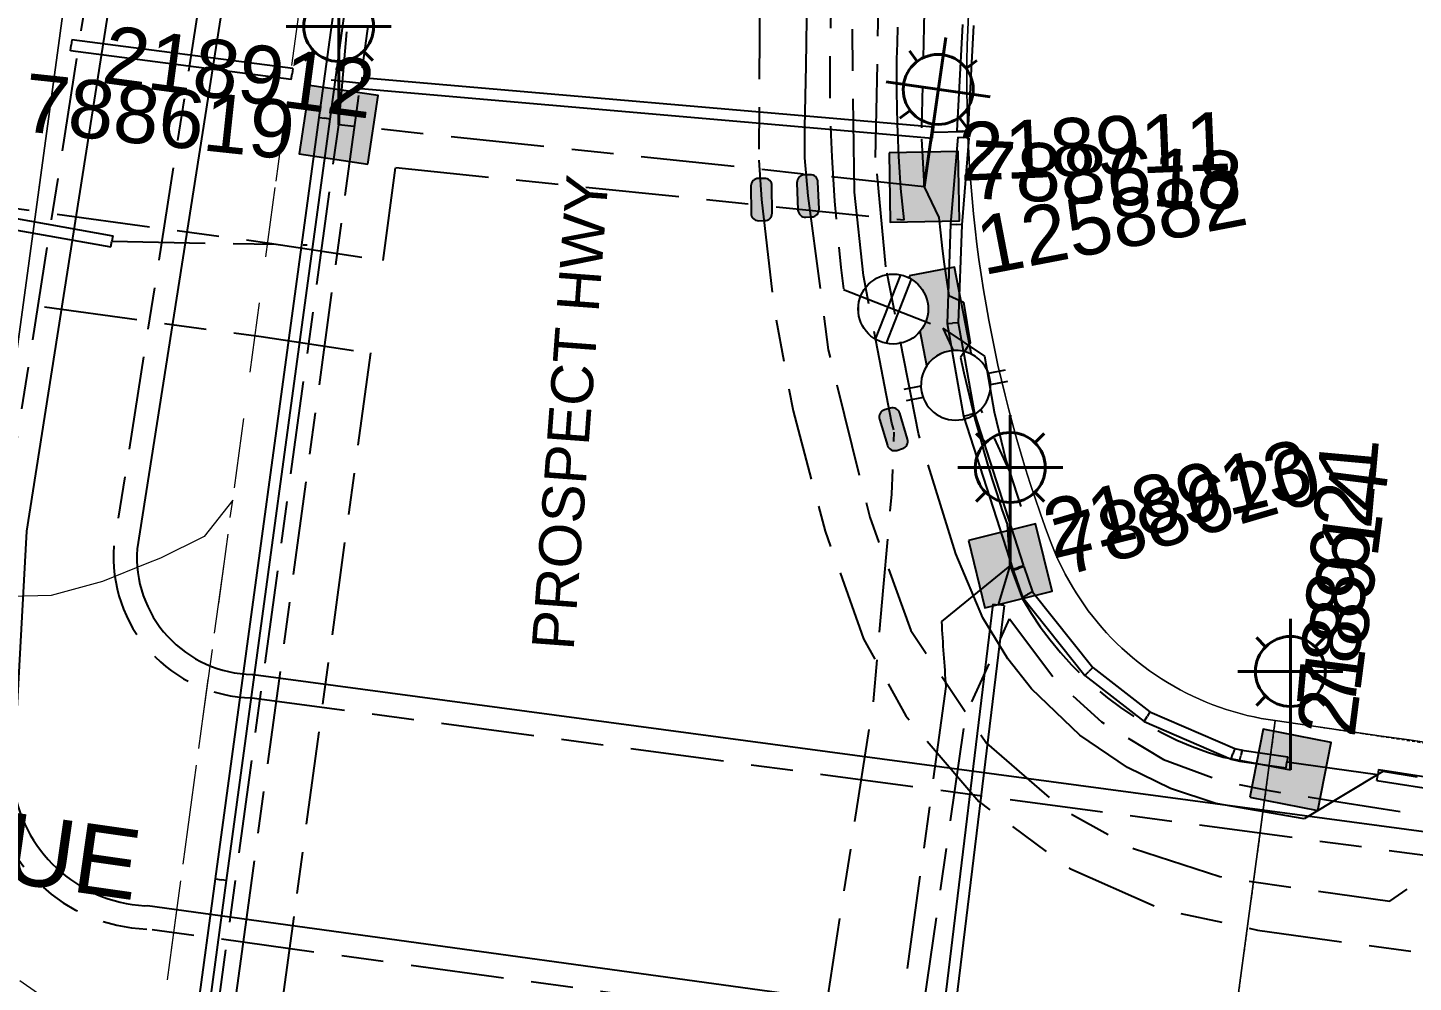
# Model space of a CAD drawing. Header units: metres. Extents: x 302931 to 308644, y 6253878 to 6257414.
# Drawn here: x 307339 to 307398.4, y 6255634.5 to 6255675.4 of the extents above; entities that cross this region are included whole.
import ezdxf
from ezdxf.enums import TextEntityAlignment as Align

# ---------------------------------------------------------------- set-up
doc = ezdxf.new("R2010")
doc.units = ezdxf.units.M
for name, pattern in [('Cable Exist UG', [8.2, 4, -1.2, 1.8, -1.2]), ('Dash', [5, 3, -2]), ('HIDDEN', [0.375, 0.25, -0.125]), ('HIDDEN2', [0.1875, 0.125, -0.0625])]:
    doc.linetypes.add(name, pattern=pattern)
doc.layers.get('0').update_dxf_attribs({"color": 6})
for name, color, linetype in [('_User EARTHING', 7, 'Continuous'), ('Duct_SP_EXT', 7, 'Continuous'), ('Equip_HV_EXT', 7, 'Continuous'), ('Equip_LV_EXT', 7, 'Continuous'), ('Equip_SP_SL_EXT', 7, 'Continuous'), ('Mains_HV_EXT', 7, 'Continuous'), ('Mains_HV_MOD', 3, 'Continuous'), ('Mains_LV_EXT', 7, 'Continuous'), ('Mains_SL_EXT', 7, 'Continuous'), ('Mains_TR_EXT', 7, 'Continuous'), ('Services_SP_EXT', 7, 'Continuous'), ('SupportsUG_SP_LV_EXT', 7, 'Continuous'), ('SupportsUG_SP_LV_SL_EXT', 7, 'Continuous'), ('Trench_SP_EXT', 7, 'Continuous')]:
    doc.layers.add(name, color=color, linetype=linetype)
for name, color, linetype, lineweight in [('Cadastre Developer_SP_EXT', 9, 'Continuous', 5), ('Cadastre Land Parcels_SP_EXT', 9, 'Continuous', 5), ('Cadastre Other Property_SP_EXT', 9, 'HIDDEN', 5), ('Cadastre Road Names_SP_HV_LV_SL_EXT', 9, 'Continuous', 5), ('Cadastre Roads_SP_EXT', 9, 'Continuous', 5)]:
    doc.layers.add(name, color=color, linetype=linetype, lineweight=lineweight)
doc.styles.add('COLUMN_LABEL', font='arial.ttf')
doc.styles.add('iecARIAL', font='arial.ttf', dxfattribs={"height": 2})
doc.styles.add('POLE_LABEL', font='arial.ttf')
doc.styles.get("Standard").update_dxf_attribs({"font": 'arial.ttf'})
doc.linetypes.add('Cable P UG', pattern='A,6,-0.5,["P",Standard,S=1.7,R=0,X=0.5,Y=-1],-2.9', length=9.4)
picture_1 = doc.add_image_def('image2.jpg', size_in_pixel=(1377, 1183))

# ---------------------------------------------------------------- blocks, each defined once
blk = doc.blocks.new('COLUMN_EXT')
blk.add_hatch(color=256).paths.add_polyline_path([(-1.485, 1.485), (-1.485, -1.485), (1.485, -1.485), (1.485, 1.485)])
blk.add_lwpolyline([(-1.485, -1.485), (1.485, -1.485), (1.485, 1.485), (-1.485, 1.485)], close=True)
for tag, height, style, flags, p in [('ASSET_NUM', 2.5, 'COLUMN_LABEL', 8, (2, 2)), ('STRUCTURE_PLANT_NUMBER', 0.2, 'POLE_LABEL', 9, (1.813, 0.031)), ('STREET_CODE', 0.2, 'COLUMN_LABEL', 9, (1.813, -0.2))]:
    blk.add_attdef(tag, text='', height=height, dxfattribs=dict(style=style, flags=flags)).set_placement(p, align=Align.MIDDLE_LEFT)
at = {"flags": 9}
for tag, p in [('OWNED_BY', (1.813, -0.6)), ('COLUMN_TYPE', (1.813, -0.4)), ('STATE', (1.813, -0.8)), ('USAGE', (1.813, -1)), ('LEGEND', (1.813, -1.2)), ('STREETNAME', (1.813, -1.6)), ('SUBURB', (1.813, -1.8)), ('LOCATION', (1.813, -1.4)), ('NOTES', (1.813, -2))]:
    blk.add_attdef(tag, text='', height=0.2, dxfattribs=at).set_placement(p, align=Align.MIDDLE_LEFT)
at = {"flags": 1}
blk.add_attdef('Z', (1.813, -2.351), '', height=0.2, dxfattribs=at)
blk = doc.blocks.new('PILLAR_EXT')
blk.add_hatch(color=256).paths.add_polyline_path([(-2.475, 0.99), (-2.475, -0.99), (2.475, -0.99), (2.475, 0.99)])
blk.add_lwpolyline([(-2.475, -0.99), (2.475, -0.99), (2.475, 0.99), (-2.475, 0.99)], close=True)
at = {"style": 'iecARIAL', "flags": 8}
blk.add_attdef('ASSET_NUM', (1.5, 3.5), '', height=2.5, dxfattribs=at)
for tag, p, flags in [('OWNED_BY', (0, -0.2), 9), ('STATE', (0, -0.4), 9), ('SUPPORT_TYPE', (0, -0.6), 9), ('USAGE', (0, -0.8), 9), ('LEGEND', (0, -1), 9), ('LOCATION', (0, -1.2), 9), ('STREETNAME', (0, -1.8), 9), ('NOTES', (0, -1.4), 9), ('PARENT', (0, -1.6), 9), ('SUBURB', (0, -2), 1)]:
    blk.add_attdef(tag, p, '', height=0.2, dxfattribs=dict(flags=flags))
blk = doc.blocks.new('SL_LANTERN_EXT')
at = {"lineweight": 40}
for p, q in [((0, 1.968), (0, 6.468)), ((-1.459, 5.676), (-1.061, 5.278)), ((1.458, 5.676), (1.06, 5.278)), ((-2.25, 4.218), (2.25, 4.218)), ((-1.459, 2.759), (-1.061, 3.157)), ((1.458, 2.759), (1.06, 3.157)), ((0, 0), (0, 2.721))]:
    blk.add_line(p, q, dxfattribs=at)
blk.add_circle((0, 4.218), 1.5, dxfattribs=at)
at = {"style": 'iecARIAL', "flags": 8}
blk.add_attdef('ASSET_NUM', (1.5, 1.5), '', height=2.5, dxfattribs=at)
for tag, p, height, flags in [('CONSTRUCTED_VOLTAGE', (0.981, -0.653), 0.2, 9), ('CONTROL_TYPE', (0.981, -0.853), 0.2, 9), ('LANTERN_PURPOSE', (0.981, -1.053), 0.2, 9), ('LANTERN_TYPE', (0.981, -1.253), 0.2, 9), ('LNUMBER', (2.181, -3.253), 2.5, 8), ('OPERATING_VOLTAGE', (0.981, -1.653), 0.2, 9), ('ORIENTATION', (0.981, -1.853), 0.2, 9), ('NO_PHASES', (0.981, -1.453), 0.2, 9), ('OWNED_BY', (0.981, -2.053), 0.2, 9), ('STATE', (0.981, -2.253), 0.2, 9), ('USAGE', (0.981, -2.453), 0.2, 9), ('CEXIST', (0.981, -2.653), 0.2, 9), ('CNEW', (0.981, -2.853), 0.2, 9), ('CNUMBER', (0.981, -3.053), 0.2, 9), ('CREMOVE', (0.981, -3.253), 0.2, 9), ('CREPLACE', (0.981, -3.453), 0.2, 9), ('LKINGHEIGHT', (0.981, -3.653), 0.2, 9), ('LBRACKET', (0.981, -3.853), 0.2, 9), ('LBRACKETVOCAB', (0.981, -4.053), 0.2, 9), ('LCATEGORY', (0.981, -4.253), 0.2, 9), ('LCHARGE1', (0.981, -4.453), 0.2, 9), ('LCHARGE1PERCENT', (0.981, -4.653), 0.2, 9), ('LCHARGE2', (0.981, -4.853), 0.2, 9), ('LCHARGE2PERCENT', (0.981, -5.053), 0.2, 9), ('LCHARGE3', (0.981, -5.253), 0.2, 9), ('LCHARGE3PERCENT', (0.981, -5.453), 0.2, 9), ('LEXIST', (0.981, -5.653), 0.2, 9), ('LLAMP', (0.981, -5.853), 0.2, 9), ('LLAMPVOCAB', (0.981, -6.053), 0.2, 9), ('LMAST', (0.981, -6.253), 0.2, 9), ('LMASTVOCAB', (0.981, -6.453), 0.2, 9), ('LNEW', (0.981, -6.653), 0.2, 9), ('LANTNUMBER', (0.981, -6.853), 0.2, 9), ('LOUTREACH', (0.981, -7.253), 0.2, 9), ('LOUTREACHVOCAB', (0.981, -7.453), 0.2, 9), ('LRATECODE', (0.981, -7.653), 0.2, 9), ('LREMOVE', (0.981, -7.853), 0.2, 9), ('LREPLACE', (0.981, -8.053), 0.2, 9), ('LTYPE', (0.981, -8.253), 0.2, 9), ('LTYPEVOCAB', (0.981, -8.453), 0.2, 9), ('LEGEND', (0.981, -8.653), 0.2, 9), ('LOCATION', (0.981, -8.853), 0.2, 9), ('NOTES', (0.981, -9.053), 0.2, 9), ('STREETNAME', (0.981, -9.253), 0.2, 9), ('SUBURB', (0.981, -9.453), 0.2, 1)]:
    blk.add_attdef(tag, p, '', height=height, dxfattribs=dict(flags=flags))
blk = doc.blocks.new('HV_STJ_EXT')
h = blk.add_hatch(color=256)
edge = h.paths.add_edge_path()
edge.add_ellipse((-0.586, 0.131), major_axis=(0.226, 0.226), ratio=1, start_angle=44.99996, end_angle=135)
edge.add_line((-0.906, 0.131), (-0.906, -0.131))
edge.add_ellipse((-0.586, -0.131), major_axis=(0.226, 0.226), ratio=1, start_angle=134.99996, end_angle=225)
edge.add_line((-0.586, -0.451), (0.586, -0.451))
edge.add_ellipse((0.586, -0.131), major_axis=(-0.226, 0.226), ratio=1, start_angle=134.99996, end_angle=225)
edge.add_line((0.906, -0.131), (0.906, 0.131))
edge.add_ellipse((0.586, 0.131), major_axis=(-0.226, 0.226), ratio=1, start_angle=224.99996, end_angle=315)
edge.add_line((0.586, 0.451), (-0.586, 0.451))
blk.add_lwpolyline([(-0.906, 0.131), (-0.906, -0.131, 0.414214), (-0.586, -0.451), (0.586, -0.451, 0.414214), (0.906, -0.131), (0.906, 0.131, 0.414214), (0.586, 0.451), (-0.586, 0.451, 0.414214)], format="xyb", close=True)
for tag, flags, p in [('ORIENTATION', 9, (1.5, 0)), ('USAGE', 9, (1.5, -0.2)), ('LEGEND', 9, (1.5, -0.4)), ('NOTES', 9, (1.5, -0.6)), ('Z', 1, (1.5, -0.8))]:
    blk.add_attdef(tag, text='', height=0.2, dxfattribs=dict(flags=flags)).set_placement(p, align=Align.MIDDLE_LEFT)
blk = doc.blocks.new('LV_UG_LINKS_CLOSED_EXT')
blk.add_wipeout([(-1.056, 1.057), (-1.18, 0.916), (-1.286, 0.761), (-1.371, 0.594), (-1.435, 0.417), (-1.476, 0.234), (-1.493, 0.047), (-1.487, -0.14), (-1.458, -0.326), (-1.406, -0.506), (-1.331, -0.678), (-1.236, -0.839), (-1.121, -0.988), (-0.988, -1.12), (-0.84, -1.235), (-0.679, -1.331), (-0.506, -1.406), (-0.326, -1.458), (-0.141, -1.487), (0.047, -1.493), (0.233, -1.476), (0.416, -1.435), (0.593, -1.371), (0.76, -1.286), (0.915, -1.181), (1.056, -1.057), (1.18, -0.916), (1.286, -0.761), (1.371, -0.594), (1.435, -0.417), (1.476, -0.234), (1.493, -0.047), (1.487, 0.14), (1.458, 0.326), (1.406, 0.506), (1.331, 0.678), (1.236, 0.839), (1.121, 0.988), (0.988, 1.12), (0.84, 1.235), (0.679, 1.331), (0.506, 1.406), (0.326, 1.458), (0.141, 1.487), (-0.047, 1.493), (-0.233, 1.476), (-0.416, 1.435), (-0.593, 1.371), (-0.76, 1.286), (-0.915, 1.181)])
for p, q in [((-0.25, -1.479), (-0.25, 1.479)), ((0.25, -1.479), (0.25, 1.479))]:
    blk.add_line(p, q)
blk.add_circle((0, 0), 1.5)
at = {"flags": 9}
for tag, p in [('ACTUAL_STATUS', (0, 0)), ('OPERATING_VOLTAGE', (0, -0.6)), ('CONSTRUCTED_VOLTAGE', (0, -0.2)), ('NO_PHASES', (0, -0.4)), ('ORIENTATION', (0, -0.8)), ('STATE', (0, -1)), ('SWITCH_TYPE', (0, -1.2)), ('USAGE', (0, -1.4)), ('NOTES', (0, -1.6))]:
    blk.add_attdef(tag, text='', height=0.2, dxfattribs=at).set_placement(p, align=Align.MIDDLE_LEFT)
at = {"flags": 1}
blk.add_attdef('Z', (0, 0), '', height=0.2, dxfattribs=at)
blk = doc.blocks.new('LV_UG_LINKS_OPEN_EXT')
for p, q in [((-0.249, 1.473), (-0.249, 2.22)), ((0.249, 1.473), (0.249, 2.22)), ((-0.249, -1.473), (-0.249, -2.22)), ((0.249, -1.473), (0.249, -2.22))]:
    blk.add_line(p, q)
at = {"flags": 9}
for tag, p in [('ACTUAL_STATUS', (0, 0)), ('OPERATING_VOLTAGE', (0, -0.6)), ('CONSTRUCTED_VOLTAGE', (0, -0.2)), ('NO_PHASES', (0, -0.4)), ('ORIENTATION', (0, -0.8)), ('STATE', (0, -1)), ('SWITCH_TYPE', (0, -1.2)), ('USAGE', (0, -1.4)), ('NOTES', (0, -1.6))]:
    blk.add_attdef(tag, text='', height=0.2, dxfattribs=at).set_placement(p, align=Align.MIDDLE_LEFT)
at = {"flags": 1}
blk.add_attdef('Z', (0, 0), '', height=0.2, dxfattribs=at)
blk.add_wipeout([(-0.249, 1.473), (-0.432, 1.43), (-0.608, 1.365), (-0.774, 1.278), (-0.928, 1.171), (-1.067, 1.045), (-1.19, 0.903), (-1.294, 0.747), (-1.377, 0.579), (-1.439, 0.402), (-1.478, 0.218), (-1.494, 0.031), (-1.486, -0.156), (-1.455, -0.341), (-1.4, -0.521), (-1.324, -0.692), (-1.227, -0.853), (-1.11, -1), (-0.976, -1.131), (-0.827, -1.244), (-0.664, -1.338), (-0.491, -1.411), (-0.311, -1.461), (-0.125, -1.489), (0.062, -1.493), (0.249, -1.473), (0.432, -1.43), (0.608, -1.365), (0.774, -1.278), (0.928, -1.171), (1.067, -1.045), (1.19, -0.903), (1.294, -0.747), (1.377, -0.579), (1.439, -0.402), (1.478, -0.218), (1.494, -0.031), (1.486, 0.156), (1.455, 0.341), (1.4, 0.521), (1.324, 0.692), (1.227, 0.853), (1.11, 1), (0.976, 1.131), (0.827, 1.244), (0.664, 1.338), (0.491, 1.411), (0.311, 1.461), (0.125, 1.489), (-0.062, 1.493)])
blk.add_lwpolyline([(0, -1.494, 1), (0, 1.494, 1)], format="xyb", close=True)

msp = doc.modelspace()

# ---------------------------------------------------------------- linework, layer by layer
at = {"layer": '_User EARTHING', "linetype": 'Cable P UG'}
for points in [[(307351.284, 6255701.744), (307343.645, 6255653.095), (307343.645, 6255653.095, 0.430853), (307348.582, 6255647.706), (307348.582, 6255647.706), (307348.642, 6255647.705), (307460.406, 6255632.7), (307460.406, 6255632.7), (307826.36, 6255582.483), (307826.36, 6255582.483, 0.423844), (307827.039, 6255583.016), (307827.039, 6255583.016), (307827.817, 6255590.486)], [(307344.901, 6255692.08), (307338.898, 6255653.852), (307338.316, 6255643.079), (307338.316, 6255643.079, 0.362494), (307343.979, 6255637.781), (307343.979, 6255637.781), (307344.088, 6255637.79), (307871.273, 6255565.379), (307871.273, 6255565.379, 0.351347), (307876.48, 6255568.645), (307876.48, 6255568.645), (307878.355, 6255580.935)]]:
    msp.add_lwpolyline(points, format="xyb", dxfattribs=at)
at = {"layer": 'Cadastre Developer_SP_EXT', "linetype": 'Dash'}
msp.add_lwpolyline([(307277.244, 6255322.901), (307288.903, 6255321.35), (307288.903, 6255321.35), (307292.493, 6255321.514), (307296.591, 6255322.893), (307300.067, 6255325.458), (307302.573, 6255329.556), (307304.404, 6255335.835), (307328.266, 6255512.028), (307349.606, 6255668.857), (307374.374, 6255850.855), (307384.862, 6255924.59), (307388.371, 6255943.06), (307392.203, 6255959.795), (307394.047, 6255968.459), (307395.227, 6255971.51), (307370.652, 6255974.498), (307366.582, 6255956.94), (307362.397, 6255936.535), (307354.137, 6255897.484), (307337.781, 6255776.588), (307300.064, 6255499.289), (307277.244, 6255322.901)], close=True, dxfattribs=at)
msp.add_lwpolyline([(307338.615, 6255634.581), (307340.999, 6255632.923), (307342.863, 6255631.42), (307344.272, 6255629.657), (307347.744, 6255655.181), (307347.744, 6255655.181), (307346.516, 6255653.624), (307344.651, 6255652.691), (307344.055, 6255652.458), (307342.163, 6255651.681), (307339.961, 6255651.085), (307337.049, 6255651.009)], dxfattribs=at)
at = {"layer": 'Cadastre Land Parcels_SP_EXT', "linetype": 'Continuous'}
for points in [[(307292.163, 6255321.462), (307359.717, 6255817.436), (307185.652, 6255301.071)], [(307379.294, 6255676.001), (307379.265, 6255675.344), (307379.242, 6255674.687), (307379.227, 6255674.029), (307379.221, 6255673.371), (307379.222, 6255672.712), (307379.231, 6255672.055), (307379.246, 6255671.396), (307379.271, 6255670.739), (307379.302, 6255670.083), (307379.342, 6255669.426), (307379.389, 6255668.768), (307379.445, 6255668.113), (307379.508, 6255667.458), (307379.578, 6255666.803), (307379.655, 6255666.15), (307379.742, 6255665.497), (307379.836, 6255664.846), (307379.937, 6255664.196), (307380.046, 6255663.547), (307380.163, 6255662.899), (307380.287, 6255662.252), (307380.418, 6255661.607), (307380.557, 6255660.963), (307380.705, 6255660.322), (307380.859, 6255659.682), (307381.021, 6255659.044), (307381.191, 6255658.408), (307381.368, 6255657.773), (307381.553, 6255657.141), (307381.743, 6255656.512), (307381.942, 6255655.884), (307382.149, 6255655.259), (307382.364, 6255654.636), (307382.585, 6255654.016), (307382.814, 6255653.398), (307382.925, 6255653.11), (307383.044, 6255652.827), (307383.17, 6255652.546), (307383.304, 6255652.27), (307383.444, 6255651.995), (307383.591, 6255651.725), (307383.746, 6255651.458), (307383.908, 6255651.196), (307384.075, 6255650.938), (307384.25, 6255650.686), (307384.43, 6255650.436), (307384.618, 6255650.192), (307384.811, 6255649.952), (307385.012, 6255649.718), (307385.216, 6255649.488), (307385.427, 6255649.264), (307385.645, 6255649.046), (307385.868, 6255648.834), (307386.095, 6255648.627), (307386.329, 6255648.425), (307386.567, 6255648.23), (307386.811, 6255648.041), (307387.059, 6255647.858), (307387.311, 6255647.681), (307387.569, 6255647.513), (307387.83, 6255647.35), (307388.096, 6255647.193), (307388.365, 6255647.044), (307388.639, 6255646.902), (307388.915, 6255646.766), (307389.196, 6255646.639), (307389.479, 6255646.517), (307389.765, 6255646.404), (307390.054, 6255646.298), (307390.346, 6255646.198), (307390.64, 6255646.108), (307390.937, 6255646.024), (307391.235, 6255645.948), (307391.536, 6255645.879), (307391.837, 6255645.819), (307392.14, 6255645.766), (307392.445, 6255645.721), (307396.998, 6255645.059), (307398.192, 6255644.892), (307399.386, 6255644.718)], [(307399.386, 6255644.718), (307398.192, 6255644.892), (307396.998, 6255645.059), (307392.445, 6255645.721), (307389.654, 6255625.037), (307394.772, 6255624.274), (307395.929, 6255624.119), (307397.087, 6255623.972), (307398.245, 6255623.831), (307399.405, 6255623.696)]]:
    msp.add_lwpolyline(points, dxfattribs=at)
at = {"layer": 'Cadastre Other Property_SP_EXT', "linetype": 'HIDDEN2'}
msp.add_lwpolyline([(307568.189, 6255621.403), (307429.235, 6255640.19), (307429.235, 6255640.19), (307412.449, 6255642.676), (307392.445, 6255645.721), (307389.654, 6255625.038), (307402.091, 6255623.393), (307412.681, 6255622.265), (307457.835, 6255616.181), (307588.388, 6255598.405)], dxfattribs=at)
at = {"layer": 'Cadastre Roads_SP_EXT', "linetype": 'Continuous'}
for points in [[(307365.756, 6255906.347), (307353.842, 6255818.169), (307359.717, 6255817.436), (307292.163, 6255321.462)], [(307389.654, 6255625.037), (307392.445, 6255645.721), (307392.445, 6255645.721), (307392.14, 6255645.766), (307391.837, 6255645.819), (307391.536, 6255645.879), (307391.234, 6255645.948), (307390.937, 6255646.024), (307390.64, 6255646.108), (307390.346, 6255646.198), (307390.054, 6255646.298), (307389.765, 6255646.404), (307389.479, 6255646.517), (307389.196, 6255646.639), (307388.915, 6255646.766), (307388.639, 6255646.902), (307388.365, 6255647.044), (307388.096, 6255647.193), (307387.83, 6255647.35), (307387.569, 6255647.513), (307387.311, 6255647.681), (307387.059, 6255647.858), (307386.811, 6255648.041), (307386.567, 6255648.23), (307386.329, 6255648.425), (307386.095, 6255648.627), (307385.868, 6255648.834), (307385.645, 6255649.046), (307385.427, 6255649.264), (307385.216, 6255649.488), (307385.012, 6255649.717), (307384.811, 6255649.952), (307384.618, 6255650.192), (307384.43, 6255650.436), (307384.25, 6255650.686), (307384.075, 6255650.938), (307383.907, 6255651.196), (307383.746, 6255651.458), (307383.591, 6255651.725), (307383.444, 6255651.995), (307383.304, 6255652.27), (307383.17, 6255652.547), (307383.044, 6255652.827), (307382.925, 6255653.11), (307382.814, 6255653.398), (307382.585, 6255654.015), (307382.364, 6255654.636), (307382.149, 6255655.259), (307381.943, 6255655.884), (307381.743, 6255656.512), (307381.553, 6255657.141), (307381.368, 6255657.773), (307381.191, 6255658.408), (307381.021, 6255659.044), (307380.859, 6255659.682), (307380.705, 6255660.322), (307380.557, 6255660.963), (307380.418, 6255661.607), (307380.287, 6255662.252), (307380.163, 6255662.898), (307380.046, 6255663.547), (307379.937, 6255664.196), (307379.835, 6255664.846), (307379.742, 6255665.497), (307379.655, 6255666.15), (307379.578, 6255666.803), (307379.508, 6255667.458), (307379.445, 6255668.113), (307379.389, 6255668.768), (307379.342, 6255669.426), (307379.302, 6255670.083), (307379.27, 6255670.739), (307379.246, 6255671.396), (307379.231, 6255672.055), (307379.221, 6255672.712), (307379.221, 6255673.371), (307379.227, 6255674.029), (307379.242, 6255674.687), (307379.265, 6255675.344), (307379.294, 6255676.001)]]:
    msp.add_lwpolyline(points, dxfattribs=at)
at = {"layer": 'Duct_SP_EXT'}
for p, q in [((307351.451, 6255671.581), (307359.386, 6255729.893)), ((307351.926, 6255671.517), (307359.861, 6255729.828)), ((307379.03, 6255675.57), (307378.789, 6255671.008)), ((307379.508, 6255675.532), (307379.268, 6255670.983)), ((307340.845, 6255674.917), (307340.814, 6255674.679)), ((307350.317, 6255673.691), (307340.845, 6255674.917)), ((307340.783, 6255674.441), (307340.814, 6255674.679)), ((307350.256, 6255673.215), (307340.783, 6255674.441)), ((307350.317, 6255673.691), (307350.287, 6255673.453)), ((307350.256, 6255673.215), (307350.287, 6255673.453)), ((307353.243, 6255672.82), (307353.264, 6255673.059)), ((307353.284, 6255673.298), (307353.264, 6255673.059)), ((307353.284, 6255673.298), (307377.79, 6255671.182)), ((307353.243, 6255672.82), (307377.749, 6255670.704)), ((307310.924, 6255672.146), (307342.607, 6255666.513)), ((307310.84, 6255671.673), (307342.523, 6255666.04)), ((307347.007, 6255638.931), (307351.451, 6255671.581)), ((307347.483, 6255638.867), (307351.926, 6255671.517)), ((307351.451, 6255671.581), (307351.688, 6255671.549)), ((307351.451, 6255671.581), (307351.688, 6255671.549)), ((307351.926, 6255671.517), (307351.688, 6255671.549)), ((307351.926, 6255671.517), (307351.688, 6255671.549)), ((307377.749, 6255670.704), (307377.769, 6255670.943)), ((307377.79, 6255671.182), (307377.769, 6255670.943)), ((307378.83, 6255670.744), (307378.523, 6255667.014)), ((307378.789, 6255671.008), (307379.028, 6255670.995)), ((307378.83, 6255670.744), (307379.07, 6255670.724)), ((307379.309, 6255670.704), (307379.002, 6255666.986)), ((307379.268, 6255670.983), (307379.028, 6255670.995)), ((307379.309, 6255670.704), (307379.07, 6255670.724)), ((307342.607, 6255666.513), (307342.565, 6255666.277)), ((307378.523, 6255667.014), (307378.372, 6255662.743)), ((307378.523, 6255667.014), (307378.762, 6255667)), ((307379.002, 6255666.986), (307378.762, 6255667)), ((307379.002, 6255666.986), (307378.853, 6255662.778)), ((307342.523, 6255666.04), (307342.565, 6255666.277)), ((307378.372, 6255662.743), (307378.613, 6255662.761)), ((307378.853, 6255662.778), (307378.613, 6255662.761)), ((307381.197, 6255652.218), (307381.426, 6255652.291)), ((307381.654, 6255652.365), (307381.426, 6255652.291)), ((307381.667, 6255652.326), (307381.441, 6255652.248)), ((307381.667, 6255652.326), (307382.039, 6255651.249)), ((307381.214, 6255652.169), (307381.441, 6255652.248)), ((307381.214, 6255652.169), (307381.612, 6255651.014)), ((307381.612, 6255651.014), (307381.826, 6255651.132)), ((307382.039, 6255651.249), (307381.826, 6255651.132)), ((307382.039, 6255651.249), (307384.626, 6255648.003)), ((307380.339, 6255650.72), (307377.65, 6255628.562)), ((307380.816, 6255650.662), (307378.127, 6255628.504)), ((307380.339, 6255650.72), (307380.577, 6255650.691)), ((307380.816, 6255650.662), (307380.577, 6255650.691)), ((307381.612, 6255651.014), (307384.287, 6255647.659)), ((307384.287, 6255647.659), (307384.456, 6255647.831)), ((307384.287, 6255647.659), (307386.825, 6255645.688)), ((307384.626, 6255648.003), (307384.456, 6255647.831)), ((307384.626, 6255648.003), (307387.072, 6255646.104)), ((307386.825, 6255645.688), (307386.949, 6255645.896)), ((307387.072, 6255646.104), (307386.949, 6255645.896)), ((307387.072, 6255646.104), (307390.708, 6255644.525)), ((307386.825, 6255645.688), (307390.554, 6255644.068)), ((307390.554, 6255644.068), (307390.631, 6255644.296)), ((307390.554, 6255644.068), (307390.907, 6255643.981)), ((307390.708, 6255644.525), (307390.631, 6255644.296)), ((307390.708, 6255644.525), (307391.022, 6255644.448)), ((307390.907, 6255643.981), (307390.964, 6255644.215)), ((307390.907, 6255643.981), (307390.919, 6255643.979)), ((307390.919, 6255643.979), (307390.964, 6255644.215)), ((307390.919, 6255643.979), (307392.916, 6255643.698)), ((307391.01, 6255644.45), (307390.964, 6255644.215)), ((307391.022, 6255644.448), (307390.964, 6255644.215)), ((307391.022, 6255644.448), (307391.01, 6255644.45)), ((307391.01, 6255644.45), (307392.983, 6255644.173)), ((307392.916, 6255643.698), (307392.949, 6255643.936)), ((307392.983, 6255644.173), (307392.949, 6255643.936)), ((307396.803, 6255643.152), (307396.841, 6255643.389)), ((307396.878, 6255643.626), (307396.841, 6255643.389)), ((307396.878, 6255643.626), (307413.531, 6255641.003)), ((307396.803, 6255643.152), (307413.461, 6255640.529)), ((307343.43, 6255612.679), (307347.007, 6255638.931)), ((307343.905, 6255612.614), (307347.483, 6255638.867)), ((307347.007, 6255638.931), (307347.245, 6255638.899)), ((307347.007, 6255638.931), (307347.245, 6255638.899)), ((307347.483, 6255638.867), (307347.245, 6255638.899)), ((307347.483, 6255638.867), (307347.245, 6255638.899))]:
    msp.add_line(p, q, dxfattribs=at)
at = {"layer": 'Mains_HV_EXT', "linetype": 'Cable Exist UG'}
for points in [[(307426.266, 6256024.765), (307424.863, 6256021.467), (307427.238, 6256016.15), (307421.414, 6256000.997), (307415.89, 6255986.314), (307410.804, 6255969.437), (307403.286, 6255936.045), (307400.542, 6255921.229), (307396.432, 6255894.113), (307391.288, 6255856), (307383.3, 6255796.816), (307377.314, 6255752.435), (307377.035, 6255748.115), (307377.169, 6255744.411), (307377.666, 6255740.503), (307377.925, 6255736.335), (307377.535, 6255732.629), (307370.35, 6255677.226), (307370.301, 6255669.759), (307370.417, 6255668.065)], [(307427.868, 6256023.965), (307426.786, 6256021.466), (307429.105, 6256016.264), (307423.393, 6256001.223), (307418.081, 6255985.449), (307413.112, 6255970.402), (307407.27, 6255945.498), (307402.559, 6255921.153), (307398.244, 6255892.581), (307393.267, 6255855.711), (307385.276, 6255796.502), (307379.234, 6255751.611), (307379.083, 6255745.75), (307379.797, 6255739.437), (307379.861, 6255734.536), (307379.527, 6255731.475), (307372.372, 6255677.478), (307372.312, 6255673.81), (307372.255, 6255671.152), (307372.255, 6255669.852), (307372.411, 6255668.221)], [(307306.874, 6255670.001), (307307.173, 6255667.928), (307307.173, 6255667.928), (307348.966, 6255662.186), (307353.65, 6255661.49), (307353.65, 6255661.49), (307350.362, 6255637.328), (307346.786, 6255611.05), (307346.239, 6255606.355), (307346.239, 6255606.355), (307361.353, 6255604.445), (307363.326, 6255604.257), (307363.326, 6255604.257), (307362.121, 6255595.456)]]:
    msp.add_lwpolyline(points, dxfattribs=at)
at = {"layer": 'Mains_HV_EXT', "linetype": 'Cable Exist UG', "flags": 128}
msp.add_lwpolyline([(307421.433, 6255618.776), (307423.341, 6255619.749), (307424.629, 6255627.594), (307420.848, 6255628.227), (307420.848, 6255628.227), (307413.068, 6255629.28), (307405.899, 6255630.087), (307399.065, 6255630.783), (307395.746, 6255631.206), (307390.675, 6255631.963), (307388.845, 6255632.213), (307379.406, 6255633.4), (307377.398, 6255633.622), (307377.398, 6255633.622), (307379.183, 6255645.979), (307381.058, 6255650.087), (307381.058, 6255650.087), (307383.02, 6255647.457), (307384.995, 6255645.665), (307387.651, 6255644.055), (307390.182, 6255643.126), (307392.095, 6255642.739), (307395.262, 6255642.227), (307412.603, 6255639.488)], dxfattribs=at)
at = {"layer": 'Mains_SL_EXT', "linetype": 'Cable Exist UG'}
for points in [[(307352.288, 6255671.271), (307352.994, 6255679.305), (307352.994, 6255679.305), (307359.27, 6255727.53), (307359.991, 6255729.8)], [(307343.577, 6255607.558), (307352.288, 6255671.27)], [(307377.395, 6255668.612), (307352.288, 6255671.271)]]:
    msp.add_lwpolyline(points, dxfattribs=at)
for points in [[(307386.303, 6255707.743), (307380.862, 6255705.52), (307380.862, 6255705.52), (307378.727, 6255689.08), (307378.314, 6255685.113), (307378.314, 6255685.113, 0.009338), (307377.439, 6255678.145), (307377.439, 6255678.145), (307377.272, 6255670.655), (307377.395, 6255668.612)], [(307381.071, 6255652.36), (307378.137, 6255649.966), (307378.137, 6255649.966, 0.008323), (307378.328, 6255647.182), (307378.328, 6255647.182), (307375.749, 6255628.485), (307375.749, 6255628.485, -0.098393), (307381.792, 6255629.468), (307381.792, 6255629.468), (307383.255, 6255629.373), (307389.602, 6255628.514), (307390.895, 6255626.875)], [(307381.084, 6255652.358), (307381.612, 6255650.94), (307381.612, 6255650.94, 0.195099), (307390.215, 6255644.15), (307390.215, 6255644.15), (307393.096, 6255643.613)]]:
    msp.add_lwpolyline(points, format="xyb", dxfattribs=at)
at = {"layer": 'Trench_SP_EXT', "linetype": 'Cable Exist UG'}
for points in [[(307351.967, 6255673.197), (307353.267, 6255673.059)], [(307379.07, 6255670.975), (307377.769, 6255670.943)], [(307342.565, 6255666.277), (307350.93, 6255666.119)], [(307378.195, 6255662.544), (307381.025, 6255656.466)], [(307380.577, 6255650.691), (307381.084, 6255652.358)], [(307396.825, 6255643.401), (307392.949, 6255643.944)]]:
    msp.add_lwpolyline(points, dxfattribs=at)

# ---------------------------------------------------------------- block references
at = {"layer": 'Equip_HV_EXT'}
for p, rotation in [((307370.417, 6255668.065), 270.2500327081266), ((307372.41, 6255668.221), 272.2728610615624), ((307376.079, 6255658.215), 286.7358289975791)]:
    msp.add_blockref('HV_STJ_EXT', p, dxfattribs=dict(at, rotation=rotation))
at = {"layer": 'Equip_SP_SL_EXT'}
ref = msp.add_blockref('SL_LANTERN_EXT', (307352.288, 6255671.27), dxfattribs=at)
ref.add_attrib('ASSET_NUM', '218912', dxfattribs={"layer": '0', "height": 2.5, "rotation": 352.38154, "style": 'iecARIAL'}).set_placement((307353.788, 6255672.77), align=Align.MIDDLE_RIGHT)
ref = msp.add_blockref('SL_LANTERN_EXT', (307377.395, 6255668.612), dxfattribs=dict(at, rotation=351.8277147538449))
ref.add_attrib('ASSET_NUM', '218911', dxfattribs={"layer": '0', "height": 2.5, "rotation": 2.37984, "style": 'iecARIAL'}).set_placement((307378.895, 6255670.112), align=Align.MIDDLE_LEFT)
ref = msp.add_blockref('SL_LANTERN_EXT', (307381.084, 6255652.358), dxfattribs=at)
ref.add_attrib('ASSET_NUM', '218913', dxfattribs={"layer": '0', "height": 2.5, "rotation": 13.8233, "style": 'iecARIAL'}).set_placement((307382.584, 6255653.858), align=Align.MIDDLE_LEFT)
ref = msp.add_blockref('SL_LANTERN_EXT', (307393.096, 6255643.613), dxfattribs=at)
ref.add_attrib('ASSET_NUM', '218914', dxfattribs={"layer": '0', "height": 2.5, "rotation": 82.70017, "style": 'iecARIAL'}).set_placement((307394.596, 6255645.113), align=Align.MIDDLE_LEFT)
at = {"layer": 'SupportsUG_SP_LV_EXT'}
ref = msp.add_blockref('PILLAR_EXT', (307378.195, 6255662.544), dxfattribs=dict(at, rotation=280.9086020998246))
ref.add_attrib('ASSET_NUM', '125882', dxfattribs={"layer": '0', "height": 2.5, "rotation": 10.89129, "style": 'iecARIAL'}).set_placement((307379.695, 6255666.044), align=Align.MIDDLE_LEFT)
at = {"layer": 'SupportsUG_SP_LV_SL_EXT'}
ref = msp.add_blockref('COLUMN_EXT', (307352.288, 6255671.271), dxfattribs=dict(at, rotation=81.46789349197647))
ref.add_attrib('ASSET_NUM', '788619', dxfattribs={"layer": '0', "height": 2.5, "rotation": 353.90755, "style": 'COLUMN_LABEL'}).set_placement((307350.386, 6255671.012, 62.928), align=Align.MIDDLE_RIGHT)
ref = msp.add_blockref('COLUMN_EXT', (307377.395, 6255668.612), dxfattribs=dict(at, rotation=270.979881592863))
ref.add_attrib('ASSET_NUM', '788618', dxfattribs={"layer": '0', "height": 2.5, "rotation": 357.5819, "style": 'COLUMN_LABEL'}).set_placement((307379.395, 6255669.362), align=Align.MIDDLE_LEFT)
ref = msp.add_blockref('COLUMN_EXT', (307393.097, 6255643.613), dxfattribs=dict(at, rotation=348.8358277002455))
ref.add_attrib('ASSET_NUM', '788621', dxfattribs={"layer": '0', "height": 2.5, "rotation": 84.8495, "style": 'COLUMN_LABEL'}).set_placement((307394.607, 6255646.272), align=Align.MIDDLE_LEFT)
ref = msp.add_blockref('COLUMN_EXT', (307381.084, 6255652.358), dxfattribs=dict(at, rotation=283.8232998999721))
ref.add_attrib('ASSET_NUM', '788620', dxfattribs={"layer": '0', "height": 2.5, "rotation": 16.43407, "style": 'COLUMN_LABEL'}).set_placement((307383.084, 6255653.108), align=Align.MIDDLE_LEFT)

# ---------------------------------------------------------------- texts
at = {"layer": 'Cadastre Road Names_SP_HV_LV_SL_EXT'}
for s, height, rotation, p in [('PROSPECT HWY', 1.8, 85.77144, (307362.356, 6255648.704)), ('BELLEVUE                                                                                                                                                 CIRCUIT', 3, 351.89149, (307322.088, 6255641.069))]:
    msp.add_text(s, height=height, rotation=rotation, dxfattribs=at).set_placement(p)

# ---------------------------------------------------------------- pictures from other files: only their frames are drawn
image = msp.add_image(picture_1, insert=(307310.937, 6255595.48), size_in_units=(102.787, 88.306), dxfattribs=dict(fade=50))
image.dxf.flags = 7

# ---------------------------------------------------------------- next in the draw order: block references
at = {"layer": 'Equip_LV_EXT', "rotation": 158.673313924721}
msp.add_blockref('LV_UG_LINKS_CLOSED_EXT', (307376.066, 6255663.371), dxfattribs=at)

# ---------------------------------------------------------------- next in the draw order: linework, layer by layer
at = {"layer": 'Mains_HV_EXT', "linetype": 'Cable Exist UG'}
msp.add_lwpolyline([(307307.715, 6255671.891), (307349.319, 6255666.196), (307354.19, 6255665.458), (307354.19, 6255665.458), (307354.732, 6255669.44), (307376.536, 6255667.194), (307376.536, 6255667.194), (307376.398, 6255668.534), (307376.348, 6255669.227), (307376.306, 6255669.92), (307376.273, 6255670.612), (307376.248, 6255671.305), (307376.231, 6255671.998), (307376.222, 6255672.69), (307376.221, 6255673.384), (307376.227, 6255674.078), (307376.243, 6255674.772), (307376.267, 6255675.463)], dxfattribs=at)
at = {"layer": 'Mains_LV_EXT', "linetype": 'Cable Exist UG'}
msp.add_lwpolyline([(307386.166, 6255703.227), (307376.784, 6255703.653), (307373.583, 6255679.407), (307373.583, 6255679.407, 0.052102), (307373.939, 6255664.202), (307373.939, 6255664.202), (307378.196, 6255662.54)], format="xyb", dxfattribs=at)

# ---------------------------------------------------------------- next in the draw order: block references
at = {"layer": 'Equip_LV_EXT', "rotation": 280.9086021325726}
msp.add_blockref('LV_UG_LINKS_OPEN_EXT', (307378.747, 6255660.101), dxfattribs=at)

# ---------------------------------------------------------------- next in the draw order: linework, layer by layer
at = {"layer": 'Duct_SP_EXT'}
for p, q in [((307378.372, 6255662.743), (307379.086, 6255658.779)), ((307378.853, 6255662.778), (307379.553, 6255658.896)), ((307379.086, 6255658.779), (307379.32, 6255658.838)), ((307379.553, 6255658.896), (307379.32, 6255658.838)), ((307379.553, 6255658.896), (307381.654, 6255652.365)), ((307379.086, 6255658.779), (307381.197, 6255652.218))]:
    msp.add_line(p, q, dxfattribs=at)
at = {"layer": 'Mains_HV_EXT', "linetype": 'Cable Exist UG'}
msp.add_lwpolyline([(307376.087, 6255658.187), (307376.005, 6255658.48), (307376.005, 6255658.48), (307374.789, 6255664.813), (307374.404, 6255668.378), (307374.301, 6255676.259), (307374.301, 6255676.259, -0.03279), (307375.135, 6255683.986), (307375.135, 6255683.986), (307378.422, 6255708.335), (307378.422, 6255708.335), (307381.479, 6255730.985), (307381.479, 6255730.985, 0.120247), (307381.155, 6255744.741), (307381.155, 6255744.741), (307381.224, 6255751.406), (307400.53, 6255894.565), (307400.532, 6255894.582), (307400.532, 6255894.582, -0.02789), (307413.724, 6255964.626), (307413.724, 6255964.626), (307417.32, 6255968.096)], format="xyb", dxfattribs=at)
at = {"layer": 'Mains_HV_EXT', "linetype": 'Cable Exist UG', "flags": 128}
for points in [[(307370.417, 6255668.065), (307370.935, 6255663.513), (307371.773, 6255659.004), (307373.147, 6255653.846), (307374.792, 6255649.235), (307376.601, 6255645.923), (307379.731, 6255642.25), (307383.633, 6255639.376), (307387.572, 6255637.635), (307391.69, 6255636.74), (307399.095, 6255635.717), (307400.708, 6255637.51), (307410.164, 6255635.792), (307563.741, 6255614.818), (307819.281, 6255580.02), (307821.305, 6255581.763), (307837.908, 6255579.537), (307839.451, 6255591.815), (307841.149, 6255592.503)], [(307421.433, 6255618.776), (307419.886, 6255619.8), (307419.886, 6255619.8), (307420.58, 6255626.245), (307412.822, 6255627.296), (307405.686, 6255628.098), (307398.837, 6255628.796), (307395.472, 6255629.225), (307390.392, 6255629.983), (307388.584, 6255630.23), (307388.584, 6255630.23), (307373.002, 6255632.19), (307373.002, 6255632.19), (307375.216, 6255646.496), (307375.65, 6255651.45), (307376.003, 6255655.436), (307376.112, 6255658.097)]]:
    msp.add_lwpolyline(points, dxfattribs=at)
at = {"layer": 'Mains_HV_MOD', "linetype": 'Cable Exist UG'}
msp.add_lwpolyline([(307419.26, 6256029.637), (307400.811, 6255982.708), (307398.125, 6255970.734), (307395.236, 6255959.648), (307392.425, 6255947.721), (307389.861, 6255935.243), (307387.969, 6255923.488), (307383.391, 6255894.879), (307378.072, 6255855.785), (307370.429, 6255798.844), (307360.873, 6255729.402), (307353.09, 6255672.204), (307348.38, 6255637.598), (307344.804, 6255611.319)], dxfattribs=at)
at = {"layer": 'Mains_HV_MOD', "linetype": 'Cable Exist UG', "flags": 128}
msp.add_lwpolyline([(307372.411, 6255668.221), (307373.281, 6255661.617), (307375.057, 6255654.439), (307376.823, 6255649.593), (307380.059, 6255644.754), (307383.383, 6255641.886), (307386.366, 6255640.236), (307390.07, 6255639.034), (307393.919, 6255638.454), (307397.363, 6255637.979), (307399.752, 6255639.664), (307409.446, 6255637.943), (307422.836, 6255635.972), (307529.414, 6255621.505), (307565.024, 6255616.659), (307818.068, 6255582.151), (307820.43, 6255583.918), (307836.007, 6255581.786), (307836.638, 6255585.966), (307836.829, 6255590.963), (307831.997, 6255591.75)], dxfattribs=at)
at = {"layer": 'Mains_SL_EXT', "linetype": 'Cable Exist UG'}
for points in [[(307462.628, 6255617.547), (307461.95, 6255619.726), (307464.151, 6255633.912), (307464.151, 6255633.912), (307415.994, 6255640.416), (307406.63, 6255641.979), (307397.057, 6255643.543), (307393.69, 6255641.513), (307389.896, 6255642.162), (307387.957, 6255642.817), (307386.112, 6255643.719), (307384.073, 6255645.102), (307381.998, 6255647.086), (307380.983, 6255648.378), (307379.905, 6255650.129), (307378.747, 6255652.87), (307377.15, 6255658.035), (307375.749, 6255665.181), (307375.308, 6255669.865), (307375.483, 6255678.704), (307375.483, 6255678.704), (307379.147, 6255706.819), (307386.303, 6255707.743)], [(307377.395, 6255668.612), (307378.016, 6255667.298), (307378.016, 6255667.298), (307378.088, 6255666.635), (307378.167, 6255665.964), (307378.256, 6255665.291), (307378.352, 6255664.624), (307378.456, 6255663.956), (307379.086, 6255663.669), (307379.368, 6255661.926), (307378.95, 6255661.299), (307379.093, 6255660.637), (307379.245, 6255659.978), (307379.403, 6255659.322), (307379.57, 6255658.666), (307379.744, 6255658.013), (307379.926, 6255657.361), (307380.115, 6255656.714), (307380.31, 6255656.067), (307380.516, 6255655.421), (307380.728, 6255654.779), (307380.948, 6255654.139), (307381.071, 6255652.36)]]:
    msp.add_lwpolyline(points, dxfattribs=at)
at = {"layer": 'Mains_TR_EXT', "linetype": 'Cable Exist UG'}
for points in [[(307350.284, 6255701.821), (307342.651, 6255653.211), (307342.651, 6255653.211, 0.433012), (307348.567, 6255646.706), (307348.567, 6255646.706), (307460.271, 6255631.71), (307827.151, 6255581.366), (307827.151, 6255581.366, 0.406851), (307827.934, 6255581.944), (307827.934, 6255581.944), (307828.952, 6255592.044)], [(307879.613, 6255582.387), (307877.455, 6255568.407), (307877.455, 6255568.407, -0.356399), (307871.147, 6255564.387), (307871.147, 6255564.387), (307344.06, 6255636.785), (307344.06, 6255636.785, -0.376432), (307337.316, 6255643.114), (307337.316, 6255643.114), (307337.902, 6255653.956), (307337.902, 6255653.956), (307343.909, 6255692.209)]]:
    msp.add_lwpolyline(points, format="xyb", dxfattribs=at)
at = {"layer": 'Services_SP_EXT'}
msp.add_lwpolyline([(307378.195, 6255662.544), (307379.982, 6255661.346), (307380.393, 6255658.963), (307380.892, 6255656.886), (307381.531, 6255654.908)], dxfattribs=at)

doc.saveas('drawing.dxf')
